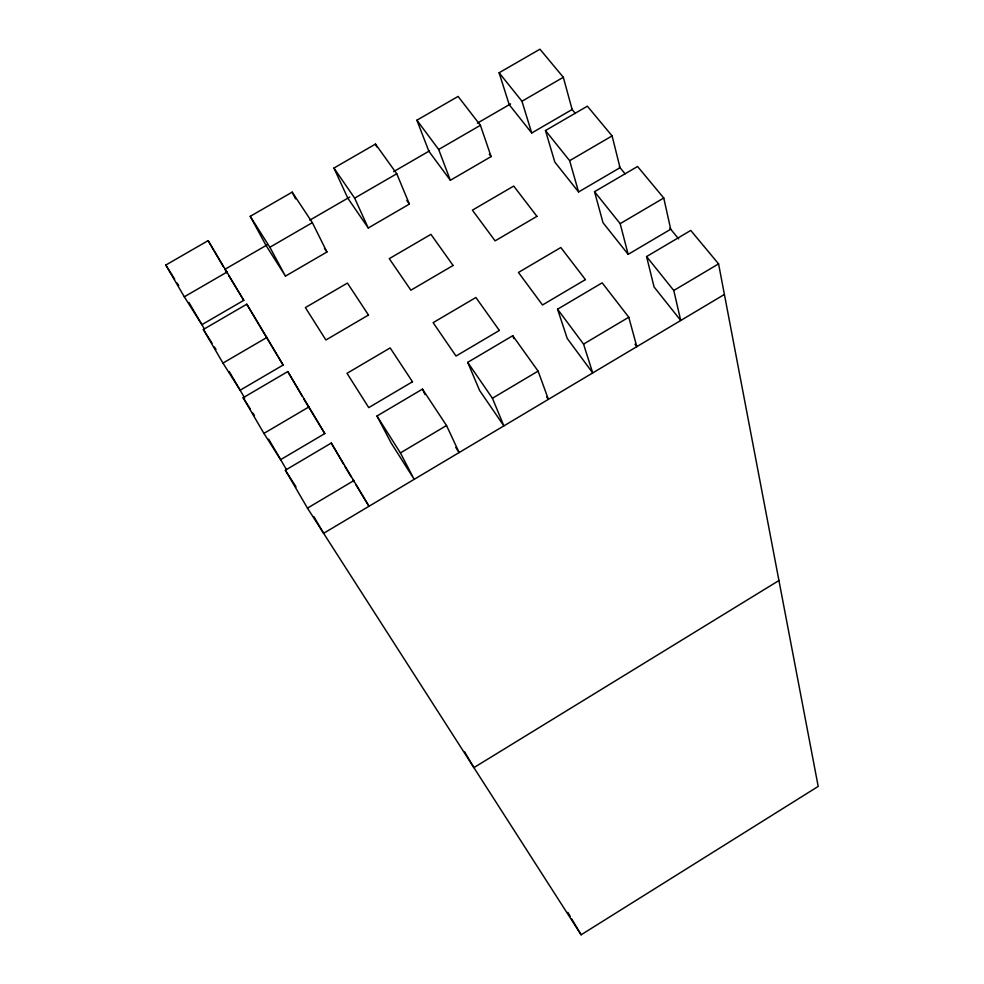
<?xml version="1.0" encoding="UTF-8"?>
<svg xmlns="http://www.w3.org/2000/svg" width="984" height="984" viewBox="0 0 984 984"><rect width="100%" height="100%" fill="white"/><g stroke="black" fill="none" stroke-linecap="round" stroke-linejoin="round"><path stroke-width="1.48" d="M355.851 484.632L369.012 506.268L331.276 443.046L285.36 470.204L307.463 508.138L581.113 934.8L818.196 786.425L718.578 263.884L690.756 230.44L646.574 256.566L654.053 286.934L680.719 320.489L673.782 290.489L646.574 256.566M778.947 580.535L473.894 767.631L464.546 751.739M307.463 508.138L354.043 480.463M400.402 452.923L446.527 425.518L422.456 389.123L376.983 416.011L391.115 442.935L414.178 479.343L400.402 452.923L376.983 416.011M492.418 398.249L538.1 371.116L512.75 335.716L467.707 362.358L479.589 390.451L503.869 425.887L492.418 398.249L467.707 362.358M583.549 344.105L628.776 317.229L602.171 282.826L557.571 309.21L567.227 338.447L592.712 372.936L583.549 344.105L557.571 309.21M673.782 290.489L718.578 263.884M724.409 294.45L323.613 533.316L313.834 516.551M324.794 433.575L280.649 459.651L263.921 433.415L243.134 397.733L287.783 371.558L324.794 433.575L303.65 398.815M628.161 254.364L670.707 229.235L663.757 197.993L637.546 166.493L594.533 191.708L603.02 222.716L628.161 254.364L620.166 223.663L594.533 191.708M263.921 433.415L309.197 406.761M620.166 223.663L663.757 197.993M283.121 365.039L240.145 390.217L222.95 363.096L203.344 329.468L246.799 304.204L283.121 365.039L246.799 304.204M578.58 191.966L620.031 167.686L612.097 135.903L587.362 106.186L545.468 130.54L554.816 162.077L578.58 191.966L569.65 160.687L545.468 130.54M222.95 363.096L266.984 337.389M569.65 160.687L612.097 135.903M243.761 300.341L201.905 324.671L184.303 296.799L165.804 265.053L208.116 240.637L243.761 300.341L228.829 275.791M285.446 276.123L326.934 252.002L312.346 222.642L292.174 192.138L250.243 216.332L266.049 245.496L285.446 276.123L269.862 247.255L250.243 216.332M368.25 227.993L409.381 204.094L396.761 173.762L375.494 144.07L333.933 168.055L347.807 198.165L368.25 227.993L354.646 198.141L333.933 168.055M450.34 180.293L491.114 156.591L480.413 125.312L458.089 96.432L416.884 120.196L428.864 151.241L450.34 180.293L438.679 149.482L416.884 120.196M531.717 133L572.135 109.507L563.328 77.293L539.945 49.2L499.109 72.767L509.232 104.71L531.717 133L521.963 101.241L499.109 72.767M224.782 269.395L267.328 244.758M309.862 220.133L349.751 197.046M393.612 171.647L429.504 150.872M477.363 123.16L510.598 103.923M184.303 296.799L227.181 271.965M269.862 247.255L312.346 222.642M354.646 198.141L396.761 173.762M438.679 149.482L480.413 125.312M521.963 101.241L563.328 77.293M571.544 108.794L575.443 113.529M619.256 166.739L625.098 173.836M669.883 228.227L678.64 238.878M489.282 154.205L491.114 156.591M634.963 344.216L636.82 346.651L628.776 317.229M406.761 200.404L409.381 204.094M546.624 396.847L548.395 399.344L538.1 371.116M324.449 248.226L326.934 252.002M455.752 447.412L459.134 452.554L446.527 425.518M285.36 470.204L296.049 486.92M243.134 397.733L250.403 409.172M252.827 412.985L254.438 415.531M203.344 329.468L212.052 343.219M214.426 346.971L216 349.48M165.804 265.053L174.685 279.148M177.108 282.998L178.731 285.557M224.893 269.321L227.255 273.195M351.214 477.006L345.04 466.736M352.764 479.552L354.302 482.099M567.854 912.377L570.191 916.325M571.753 918.97L581.113 934.8M208.116 240.637L223.368 266.713M287.783 371.558L302.137 396.208M188.916 302.408L204.463 329.062M229.223 371.497L230.773 374.154M231.191 374.879L244.696 398.028M268.681 439.147L271.006 443.12M271.51 443.993L286.479 469.651M331.276 443.046L343.514 464.104M292.174 192.138L295.557 198.879M422.456 389.123L425.051 394.621M375.494 144.07L376.675 146.85M512.75 335.716L513.82 338.582M412.481 381.767L368.742 407.61L347.008 373.305L390.168 347.918L412.481 381.767M499.355 330.452L456.022 356.048L433.12 322.654L475.887 297.5L499.355 330.452M585.418 279.604L542.491 304.978L518.457 272.457L560.831 247.525L585.418 279.604M368.483 315.04L325.901 339.984L305.384 307.598L347.426 283.072L368.483 315.04M453.095 265.471L410.882 290.206L389.27 258.657L430.93 234.352L453.095 265.471M536.932 216.357L495.112 240.859L472.406 210.158L513.709 186.062L536.932 216.357"/></g></svg>
